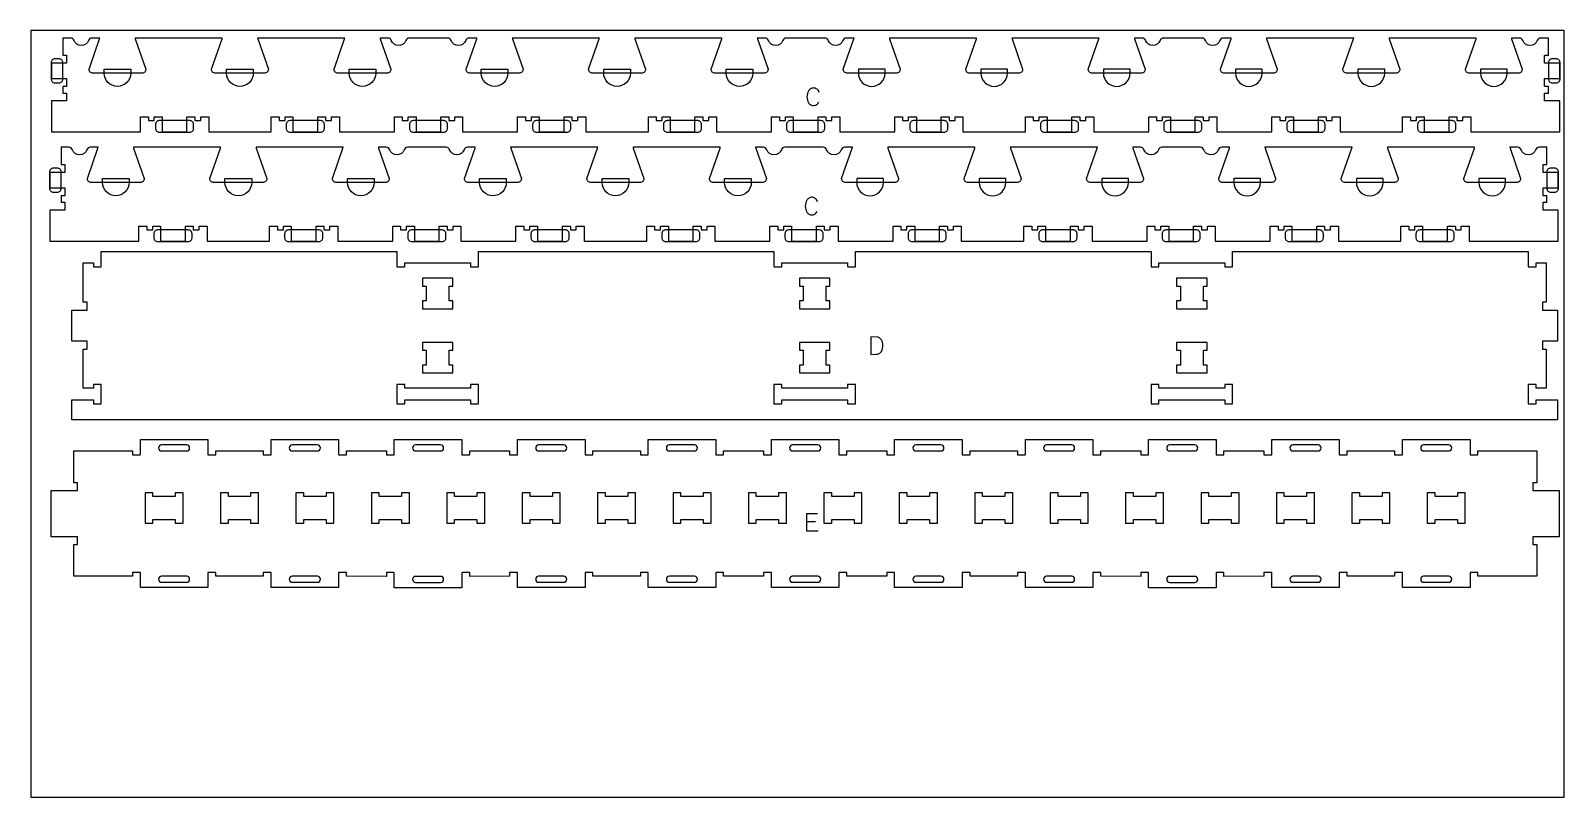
# Model space of a CAD drawing. Extents: x -1220 to 1220, y -1930 to 4067.
# Drawn here: x -1220 to 1220, y -1930 to -710 of the extents above; entities that cross this region are included whole.
import ezdxf

# ---------------------------------------------------------------- set-up
doc = ezdxf.new("R2010")
doc.units = 0
for name, color, linetype in [('0_SHEET_SPRUCEPLY_2440X122', 1, 'CONTINUOUS'), ('1_ANYTOOL_1MMDEEP_LABELS_S', 2, 'CONTINUOUS'), ('3_ANYTOOL_CUTTHROUGH_INSID', 4, 'CONTINUOUS'), ('4_ANYTOOL_CUTTHROUGH_OUTSI', 5, 'CONTINUOUS'), ('5_ANYTOOL_HALF_MILL_9MM_IN', 3, 'CONTINUOUS')]:
    doc.layers.add(name, color=color, linetype=linetype)

msp = doc.modelspace()

# ---------------------------------------------------------------- linework, layer by layer
at = {"layer": '0_SHEET_SPRUCEPLY_2440X122'}
msp.add_lwpolyline([(-1220, -710), (-1220, -1930), (1220, -1930), (1220, -710)], close=True, dxfattribs=at)
at = {"layer": '1_ANYTOOL_1MMDEEP_LABELS_S'}
msp.add_line((28.7, -1491.6), (15, -1491.6), dxfattribs=at)
for points in [[(34.6, -808.2, 0.131103), (31.1, -803.2), (29.9, -802.3), (28.5, -801.7), (27, -801.3), (25.4, -801.2), (24.2, -801.3), (23, -801.5), (21.9, -801.8), (20.9, -802.3), (19.9, -802.9), (19.1, -803.7), (18.3, -804.6), (17.6, -805.6), (16.5, -807.8), (15.7, -810.2), (15.2, -812.6), (15, -815.2), (15.2, -817.8), (15.7, -820.2), (16.5, -822.6), (17.7, -824.8), (18.4, -825.9), (19.2, -826.8), (20, -827.5), (21, -828.1), (22.1, -828.6), (23.2, -828.9), (24.4, -829.1), (25.7, -829.2), (27.1, -829.1), (28.4, -828.8), (29.6, -828.3), (30.6, -827.7), (31.6, -826.9), (32.5, -825.9), (34, -823.8)], [(32, -982.2, 0.131103), (28.5, -977.2), (27.2, -976.3), (25.9, -975.7), (24.4, -975.3), (22.8, -975.2), (21.5, -975.2), (20.4, -975.4), (19.3, -975.8), (18.3, -976.3), (17.3, -976.9), (16.5, -977.6), (15.7, -978.5), (15, -979.6), (13.8, -981.8), (13, -984.1), (12.5, -986.6), (12.4, -989.2), (12.5, -991.7), (13, -994.2), (13.9, -996.6), (15, -998.8), (15.7, -999.8), (16.5, -1000.7), (17.4, -1001.5), (18.4, -1002.1), (19.4, -1002.6), (20.6, -1002.9), (21.8, -1003.1), (23.1, -1003.2), (24.5, -1003.1), (25.8, -1002.8), (26.9, -1002.3), (28, -1001.6), (28.9, -1000.8), (29.8, -999.9), (31.3, -997.7)]]:
    msp.add_lwpolyline(points, format="xyb", dxfattribs=at)
msp.add_lwpolyline([(116.8, -1197.1), (116.8, -1225.1), (124.8, -1225), (126.2, -1224.9), (127.6, -1224.7), (128.9, -1224.3), (130, -1223.8), (131, -1223.1), (131.9, -1222.3), (132.7, -1221.4), (133.4, -1220.3), (134.5, -1218), (135.2, -1215.5), (135.7, -1213), (135.8, -1210.4), (135.7, -1208.2), (135.3, -1206.1), (134.5, -1204.1), (133.5, -1202.2), (132, -1200.2), (131.1, -1199.3), (130.2, -1198.7), (129.3, -1198.1), (128.3, -1197.7), (127.2, -1197.5)], close=True, dxfattribs=at)
msp.add_lwpolyline([(32.7, -1506.6), (15, -1506.6), (15, -1478.6), (31.7, -1478.6)], dxfattribs=at)
at = {"layer": '3_ANYTOOL_CUTTHROUGH_INSID'}
for points in [[(-548.3, -1140.1), (-554.3, -1140.1), (-554.3, -1116.6), (-548.3, -1116.6), (-548.3, -1104.1), (-596.8, -1104.1), (-596.8, -1116.6), (-590.8, -1116.6), (-590.8, -1140.1), (-596.8, -1140.1), (-596.8, -1152.6), (-548.3, -1152.6)], [(51.7, -1140.1), (45.7, -1140.1), (45.7, -1116.6), (51.7, -1116.6), (51.7, -1104.1), (3.2, -1104.1), (3.2, -1116.6), (9.2, -1116.6), (9.2, -1140.1), (3.2, -1140.1), (3.2, -1152.6), (51.7, -1152.6)], [(651.7, -1140.1), (645.7, -1140.1), (645.7, -1116.6), (651.7, -1116.6), (651.7, -1104.1), (603.2, -1104.1), (603.2, -1116.6), (609.2, -1116.6), (609.2, -1140.1), (603.2, -1140.1), (603.2, -1152.6), (651.7, -1152.6)], [(-548.3, -1242.1), (-554.3, -1242.1), (-554.3, -1218.6), (-548.3, -1218.6), (-548.3, -1206.1), (-596.8, -1206.1), (-596.8, -1218.6), (-590.8, -1218.6), (-590.8, -1242.1), (-596.8, -1242.1), (-596.8, -1254.6), (-548.3, -1254.6)], [(51.7, -1242.1), (45.7, -1242.1), (45.7, -1218.6), (51.7, -1218.6), (51.7, -1206.1), (3.2, -1206.1), (3.2, -1218.6), (9.2, -1218.6), (9.2, -1242.1), (3.2, -1242.1), (3.2, -1254.6), (51.7, -1254.6)], [(651.7, -1242.1), (645.7, -1242.1), (645.7, -1218.6), (651.7, -1218.6), (651.7, -1206.1), (603.2, -1206.1), (603.2, -1218.6), (609.2, -1218.6), (609.2, -1242.1), (603.2, -1242.1), (603.2, -1254.6), (651.7, -1254.6)], [(-637.4, -1303.6), (-624.9, -1303.6), (-624.9, -1297.6), (-520.2, -1297.6), (-520.2, -1303.6), (-507.7, -1303.6), (-507.7, -1273.1), (-520.2, -1273.1), (-520.2, -1279.1), (-624.9, -1279.1), (-624.9, -1273.1), (-637.4, -1273.1)], [(-37.4, -1303.6), (-24.9, -1303.6), (-24.9, -1297.6), (79.8, -1297.6), (79.8, -1303.6), (92.3, -1303.6), (92.3, -1273.1), (79.8, -1273.1), (79.8, -1279.1), (-24.9, -1279.1), (-24.9, -1273.1), (-37.4, -1273.1)], [(562.6, -1303.6), (575.1, -1303.6), (575.1, -1297.6), (679.8, -1297.6), (679.8, -1303.6), (692.3, -1303.6), (692.3, -1273.1), (679.8, -1273.1), (679.8, -1279.1), (575.1, -1279.1), (575.1, -1273.1), (562.6, -1273.1)], [(-1025.5, -1487.8), (-990, -1487.8), (-990, -1493.8), (-977.5, -1493.8), (-977.5, -1445.3), (-990, -1445.3), (-990, -1451.3), (-1025.5, -1451.3), (-1025.5, -1445.3), (-1038, -1445.3), (-1038, -1493.8), (-1025.5, -1493.8)], [(-905.5, -1487.8), (-870, -1487.8), (-870, -1493.8), (-857.5, -1493.8), (-857.5, -1445.3), (-870, -1445.3), (-870, -1451.3), (-905.5, -1451.3), (-905.5, -1445.3), (-918, -1445.3), (-918, -1493.8), (-905.5, -1493.8)], [(-785.5, -1487.8), (-750, -1487.8), (-750, -1493.8), (-737.5, -1493.8), (-737.5, -1445.3), (-750, -1445.3), (-750, -1451.3), (-785.5, -1451.3), (-785.5, -1445.3), (-798, -1445.3), (-798, -1493.8), (-785.5, -1493.8)], [(-665.5, -1487.8), (-630, -1487.8), (-630, -1493.8), (-617.5, -1493.8), (-617.5, -1445.3), (-630, -1445.3), (-630, -1451.3), (-665.5, -1451.3), (-665.5, -1445.3), (-678, -1445.3), (-678, -1493.8), (-665.5, -1493.8)], [(-545.5, -1487.8), (-510, -1487.8), (-510, -1493.8), (-497.5, -1493.8), (-497.5, -1445.3), (-510, -1445.3), (-510, -1451.3), (-545.5, -1451.3), (-545.5, -1445.3), (-558, -1445.3), (-558, -1493.8), (-545.5, -1493.8)], [(-425.5, -1487.8), (-390, -1487.8), (-390, -1493.8), (-377.5, -1493.8), (-377.5, -1445.3), (-390, -1445.3), (-390, -1451.3), (-425.5, -1451.3), (-425.5, -1445.3), (-438, -1445.3), (-438, -1493.8), (-425.5, -1493.8)], [(-305.5, -1487.8), (-270, -1487.8), (-270, -1493.8), (-257.5, -1493.8), (-257.5, -1445.3), (-270, -1445.3), (-270, -1451.3), (-305.5, -1451.3), (-305.5, -1445.3), (-318, -1445.3), (-318, -1493.8), (-305.5, -1493.8)], [(-185.5, -1487.8), (-150, -1487.8), (-150, -1493.8), (-137.5, -1493.8), (-137.5, -1445.3), (-150, -1445.3), (-150, -1451.3), (-185.5, -1451.3), (-185.5, -1445.3), (-198, -1445.3), (-198, -1493.8), (-185.5, -1493.8)], [(-65.5, -1487.8), (-30, -1487.8), (-30, -1493.8), (-17.5, -1493.8), (-17.5, -1445.3), (-30, -1445.3), (-30, -1451.3), (-65.5, -1451.3), (-65.5, -1445.3), (-78, -1445.3), (-78, -1493.8), (-65.5, -1493.8)], [(54.5, -1493.8), (54.5, -1487.8), (90, -1487.8), (90, -1493.8), (102.5, -1493.8), (102.5, -1445.3), (90, -1445.3), (90, -1451.3), (54.5, -1451.3), (54.5, -1445.3), (42, -1445.3), (42, -1493.8)], [(174.5, -1493.8), (174.5, -1487.8), (210, -1487.8), (210, -1493.8), (222.5, -1493.8), (222.5, -1445.3), (210, -1445.3), (210, -1451.3), (174.5, -1451.3), (174.5, -1445.3), (162, -1445.3), (162, -1493.8)], [(294.5, -1493.8), (294.5, -1487.8), (330, -1487.8), (330, -1493.8), (342.5, -1493.8), (342.5, -1445.3), (330, -1445.3), (330, -1451.3), (294.5, -1451.3), (294.5, -1445.3), (282, -1445.3), (282, -1493.8)], [(414.5, -1493.8), (414.5, -1487.8), (450, -1487.8), (450, -1493.8), (462.5, -1493.8), (462.5, -1445.3), (450, -1445.3), (450, -1451.3), (414.5, -1451.3), (414.5, -1445.3), (402, -1445.3), (402, -1493.8)], [(534.5, -1493.8), (534.5, -1487.8), (570, -1487.8), (570, -1493.8), (582.5, -1493.8), (582.5, -1445.3), (570, -1445.3), (570, -1451.3), (534.5, -1451.3), (534.5, -1445.3), (522, -1445.3), (522, -1493.8)], [(654.5, -1493.8), (654.5, -1487.8), (690, -1487.8), (690, -1493.8), (702.5, -1493.8), (702.5, -1445.3), (690, -1445.3), (690, -1451.3), (654.5, -1451.3), (654.5, -1445.3), (642, -1445.3), (642, -1493.8)], [(774.5, -1493.8), (774.5, -1487.8), (810, -1487.8), (810, -1493.8), (822.5, -1493.8), (822.5, -1445.3), (810, -1445.3), (810, -1451.3), (774.5, -1451.3), (774.5, -1445.3), (762, -1445.3), (762, -1493.8)], [(894.5, -1493.8), (894.5, -1487.8), (930, -1487.8), (930, -1493.8), (942.5, -1493.8), (942.5, -1445.3), (930, -1445.3), (930, -1451.3), (894.5, -1451.3), (894.5, -1445.3), (882, -1445.3), (882, -1493.8)], [(1014.5, -1493.8), (1014.5, -1487.8), (1050, -1487.8), (1050, -1493.8), (1062.5, -1493.8), (1062.5, -1445.3), (1050, -1445.3), (1050, -1451.3), (1014.5, -1451.3), (1014.5, -1445.3), (1002, -1445.3), (1002, -1493.8)]]:
    msp.add_lwpolyline(points, close=True, dxfattribs=at)
for points in [[(-971.8, -1378.8, 1), (-971.8, -1369.3), (-1011.8, -1369.3, 1), (-1011.8, -1378.8)], [(-763.8, -1378.8, 1), (-763.8, -1369.3), (-803.8, -1369.3, 1), (-803.8, -1378.8)], [(-567.8, -1378.8, 1), (-567.8, -1369.3), (-607.8, -1369.3, 1), (-607.8, -1378.8)], [(-371.8, -1378.8, 1), (-371.8, -1369.3), (-411.8, -1369.3, 1), (-411.8, -1378.8)], [(-163.8, -1378.8, 1), (-163.8, -1369.3), (-203.8, -1369.3, 1), (-203.8, -1378.8)], [(-7.8, -1378.8), (32.2, -1378.8, 1), (32.2, -1369.3), (-7.8, -1369.3, 1)], [(188.2, -1378.8), (228.2, -1378.8, 1), (228.2, -1369.3), (188.2, -1369.3, 1)], [(396.2, -1378.8), (436.2, -1378.8, 1), (436.2, -1369.3), (396.2, -1369.3, 1)], [(592.2, -1378.8), (632.2, -1378.8, 1), (632.2, -1369.3), (592.2, -1369.3, 1)], [(788.2, -1378.8), (828.2, -1378.8, 1), (828.2, -1369.3), (788.2, -1369.3, 1)], [(996.2, -1378.8), (1036.2, -1378.8, 1), (1036.2, -1369.3), (996.2, -1369.3, 1)], [(-971.8, -1578.3), (-1011.8, -1578.3, 1), (-1011.8, -1587.8), (-971.8, -1587.8, 1)], [(-763.8, -1578.3), (-803.8, -1578.3, 1), (-803.8, -1587.8), (-763.8, -1587.8, 1)], [(-567.8, -1578.4), (-607.8, -1578.4, 1), (-607.8, -1587.9), (-567.8, -1587.9, 1)], [(-371.8, -1578.3), (-411.8, -1578.3, 1), (-411.8, -1587.8), (-371.8, -1587.8, 1)], [(-163.8, -1578.3), (-203.8, -1578.3, 1), (-203.8, -1587.8), (-163.8, -1587.8, 1)], [(-7.8, -1578.3, 1), (-7.8, -1587.8), (32.2, -1587.8, 1), (32.2, -1578.3)], [(188.2, -1578.3, 1), (188.2, -1587.8), (228.2, -1587.8, 1), (228.2, -1578.3)], [(396.2, -1578.3, 1), (396.2, -1587.8), (436.2, -1587.8, 1), (436.2, -1578.3)], [(592.2, -1578.4, 1), (592.2, -1587.9), (632.2, -1587.9, 1), (632.2, -1578.4)], [(788.2, -1578.3, 1), (788.2, -1587.8), (828.2, -1587.8, 1), (828.2, -1578.3)], [(996.2, -1578.3, 1), (996.2, -1587.8), (1036.2, -1587.8, 1), (1036.2, -1578.3)]]:
    msp.add_lwpolyline(points, format="xyb", close=True, dxfattribs=at)
at = {"layer": '4_ANYTOOL_CUTTHROUGH_OUTSI'}
for points in [[(43.6, -721.7), (-17.7, -721.7, 0.317837), (-23.1, -725.5, -0.707107), (-46.2, -725.5, 0.317837), (-51.6, -721.7), (-64, -721.7), (-63.8, -723.1), (-46.9, -771.4), (-46.9, -771.4, -0.414214), (-53.1, -777.7), (-131.1, -777.7, -0.414214), (-137.4, -771.4), (-137.4, -771.4), (-120.5, -723.1), (-120.2, -721.7), (-258.9, -721.7), (-258.7, -723.1), (-241.8, -771.4), (-241.8, -771.4, -0.414214), (-248, -777.7), (-326, -777.7, -0.414214), (-332.3, -771.4), (-332.3, -771.4), (-315.4, -723.1), (-315.1, -721.7), (-453.8, -721.7), (-453.6, -723.1), (-436.7, -771.4), (-436.7, -771.4, -0.414214), (-442.9, -777.7), (-520.9, -777.7, -0.414214), (-527.2, -771.4), (-527.2, -771.4), (-510.3, -723.1), (-510, -721.7), (-522.4, -721.7, 0.317837), (-527.9, -725.5, -0.707107), (-551, -725.5, 0.317837), (-556.4, -721.7), (-617.7, -721.7, 0.317837), (-623.1, -725.5, -0.707107), (-646.2, -725.5, 0.317837), (-651.6, -721.7), (-664, -721.7), (-663.8, -723.1), (-646.9, -771.4), (-646.9, -771.4, -0.414214), (-653.1, -777.7), (-731.1, -777.7, -0.414214), (-737.4, -771.4), (-737.4, -771.4), (-720.5, -723.1), (-720.2, -721.7), (-858.9, -721.7), (-858.7, -723.1), (-841.8, -771.4), (-841.8, -771.4, -0.414214), (-848, -777.7), (-926, -777.7, -0.414214), (-932.3, -771.4), (-932.3, -771.4), (-915.4, -723.1), (-915.1, -721.7), (-1053.8, -721.7), (-1053.6, -723.1), (-1036.7, -771.4), (-1036.7, -771.4, -0.414214), (-1042.9, -777.7), (-1120.9, -777.7, -0.414214), (-1127.2, -771.4), (-1127.2, -771.4), (-1110.3, -723.1), (-1110, -721.7), (-1122.4, -721.7, 0.317837), (-1127.9, -725.5, -0.707107), (-1151, -725.5, 0.317837), (-1156.4, -721.7), (-1168.8, -721.7), (-1168.8, -749.2), (-1163, -749.2, -0.414214), (-1162.8, -749.4), (-1162.8, -761.4, -0.414214), (-1163, -761.7), (-1186.8, -761.7), (-1186.8, -786.2), (-1163, -786.2, -0.414214), (-1162.8, -786.4), (-1162.8, -798.4, -0.414214), (-1163, -798.7), (-1168.8, -798.7), (-1168.8, -809.2), (-1163, -809.2, -0.414214), (-1162.8, -809.4), (-1162.8, -821.4, -0.414214), (-1163, -821.7), (-1186.8, -821.7), (-1186.8, -871.2), (-1045.3, -871.2), (-1045.3, -847.4, -0.414214), (-1045, -847.2), (-1033, -847.2, -0.414214), (-1032.8, -847.4), (-1032.8, -853.2), (-1023.3, -853.2), (-1023.3, -847.4, -0.414214), (-1023, -847.2), (-1011, -847.2, -0.414214), (-1010.8, -847.4), (-1010.8, -871.2), (-971.3, -871.2), (-971.3, -847.4, -0.414214), (-971, -847.2), (-959, -847.2, -0.414214), (-958.8, -847.4), (-958.8, -853.2), (-949.3, -853.2), (-949.3, -847.4, -0.414214), (-949, -847.2), (-937, -847.2, -0.414214), (-936.8, -847.4), (-936.8, -871.2), (-837.3, -871.2), (-837.3, -847.4, -0.414214), (-837, -847.2), (-825, -847.2, -0.414214), (-824.8, -847.4), (-824.8, -853.2), (-815.3, -853.2), (-815.3, -847.4, -0.414214), (-815, -847.2), (-803, -847.2, -0.414214), (-802.8, -847.4), (-802.8, -871.2), (-763.3, -871.2), (-763.3, -847.4, -0.414214), (-763, -847.2), (-751, -847.2, -0.414214), (-750.8, -847.4), (-750.8, -853.2), (-741.3, -853.2), (-741.3, -847.4, -0.414214), (-741, -847.2), (-729, -847.2, -0.414214), (-728.8, -847.4), (-728.8, -871.2), (-641.3, -871.2), (-641.3, -847.4, -0.414214), (-641, -847.2), (-629, -847.2, -0.414214), (-628.8, -847.4), (-628.8, -853.2), (-619.3, -853.2), (-619.3, -847.4, -0.414214), (-619, -847.2), (-607, -847.2, -0.414214), (-606.8, -847.4), (-606.8, -871.2), (-567.3, -871.2), (-567.3, -847.4, -0.414214), (-567, -847.2), (-555, -847.2, -0.414214), (-554.8, -847.4), (-554.8, -853.2), (-545.3, -853.2), (-545.3, -847.4, -0.414214), (-545, -847.2), (-533, -847.2, -0.414214), (-532.8, -847.4), (-532.8, -871.2), (-445.3, -871.2), (-445.3, -847.4, -0.414214), (-445, -847.2), (-433, -847.2, -0.414214), (-432.8, -847.4), (-432.8, -853.2), (-423.3, -853.2), (-423.3, -847.4, -0.414214), (-423, -847.2), (-411, -847.2, -0.414214), (-410.8, -847.4), (-410.8, -871.2), (-371.3, -871.2), (-371.3, -847.4, -0.414214), (-371, -847.2), (-359, -847.2, -0.414214), (-358.8, -847.4), (-358.8, -853.2), (-349.3, -853.2), (-349.3, -847.4, -0.414214), (-349, -847.2), (-337, -847.2, -0.414214), (-336.8, -847.4), (-336.8, -871.2), (-237.3, -871.2), (-237.3, -847.4, -0.414214), (-237, -847.2), (-225, -847.2, -0.414214), (-224.8, -847.4), (-224.8, -853.2), (-215.3, -853.2), (-215.3, -847.4, -0.414214), (-215, -847.2), (-203, -847.2, -0.414214), (-202.8, -847.4), (-202.8, -871.2), (-163.3, -871.2), (-163.3, -847.4, -0.414214), (-163, -847.2), (-151, -847.2, -0.414214), (-150.8, -847.4), (-150.8, -853.2), (-141.3, -853.2), (-141.3, -847.4, -0.414214), (-141, -847.2), (-129, -847.2, -0.414214), (-128.8, -847.4), (-128.8, -871.2), (-41.3, -871.2), (-41.3, -847.4, -0.414214), (-41, -847.2), (-29, -847.2, -0.414214), (-28.8, -847.4), (-28.8, -853.2), (-19.3, -853.2), (-19.3, -847.4, -0.414214), (-19, -847.2), (-7, -847.2, -0.414214), (-6.8, -847.4), (-6.8, -871.2), (32.7, -871.2), (32.7, -847.4, -0.414214), (33, -847.2), (45, -847.2, -0.414214), (45.2, -847.4), (45.2, -853.2), (54.7, -853.2), (54.7, -847.4, -0.414214), (55, -847.2), (67, -847.2, -0.414214), (67.2, -847.4), (67.2, -871.2), (154.7, -871.2), (154.7, -847.4, -0.414214), (155, -847.2), (167, -847.2, -0.414214), (167.2, -847.4), (167.2, -853.2), (176.7, -853.2), (176.7, -847.4, -0.414214), (177, -847.2), (189, -847.2, -0.414214), (189.2, -847.4), (189.2, -871.2), (228.7, -871.2), (228.7, -847.4, -0.414214), (229, -847.2), (241, -847.2, -0.414214), (241.2, -847.4), (241.2, -853.2), (250.7, -853.2), (250.7, -847.4, -0.414214), (251, -847.2), (263, -847.2, -0.414214), (263.2, -847.4), (263.2, -871.2), (362.7, -871.2), (362.7, -847.4, -0.414214), (363, -847.2), (375, -847.2, -0.414214), (375.2, -847.4), (375.2, -853.2), (384.7, -853.2), (384.7, -847.4, -0.414214), (385, -847.2), (397, -847.2, -0.414214), (397.2, -847.4), (397.2, -871.2), (436.7, -871.2), (436.7, -847.4, -0.414214), (437, -847.2), (449, -847.2, -0.414214), (449.2, -847.4), (449.2, -853.2), (458.7, -853.2), (458.7, -847.4, -0.414214), (459, -847.2), (471, -847.2, -0.414214), (471.2, -847.4), (471.2, -871.2), (558.7, -871.2), (558.7, -847.4, -0.414214), (559, -847.2), (571, -847.2, -0.414214), (571.2, -847.4), (571.2, -853.2), (580.7, -853.2), (580.7, -847.4, -0.414214), (581, -847.2), (593, -847.2, -0.414214), (593.2, -847.4), (593.2, -871.2), (632.7, -871.2), (632.7, -847.4, -0.414214), (633, -847.2), (645, -847.2, -0.414214), (645.2, -847.4), (645.2, -853.2), (654.7, -853.2), (654.7, -847.4, -0.414214), (655, -847.2), (667, -847.2, -0.414214), (667.2, -847.4), (667.2, -871.2), (754.7, -871.2), (754.7, -847.4, -0.414214), (755, -847.2), (767, -847.2, -0.414214), (767.2, -847.4), (767.2, -853.2), (776.7, -853.2), (776.7, -847.4, -0.414214), (777, -847.2), (789, -847.2, -0.414214), (789.2, -847.4), (789.2, -871.2), (828.7, -871.2), (828.7, -847.4, -0.414214), (829, -847.2), (841, -847.2, -0.414214), (841.2, -847.4), (841.2, -853.2), (850.7, -853.2), (850.7, -847.4, -0.414214), (851, -847.2), (863, -847.2, -0.414214), (863.2, -847.4), (863.2, -871.2), (962.7, -871.2), (962.7, -847.4, -0.414214), (963, -847.2), (975, -847.2, -0.414214), (975.2, -847.4), (975.2, -853.2), (984.7, -853.2), (984.7, -847.4, -0.414214), (985, -847.2), (997, -847.2, -0.414214), (997.2, -847.4), (997.2, -871.2), (1036.7, -871.2), (1036.7, -847.4, -0.414214), (1037, -847.2), (1049, -847.2, -0.414214), (1049.2, -847.4), (1049.2, -853.2), (1058.7, -853.2), (1058.7, -847.4, -0.414214), (1059, -847.2), (1071, -847.2, -0.414214), (1071.2, -847.4), (1071.2, -871.2), (1212.7, -871.2), (1212.7, -821.7), (1189, -821.7, -0.414214), (1188.7, -821.4), (1188.7, -809.4, -0.414214), (1189, -809.2), (1194.7, -809.2), (1194.7, -798.7), (1189, -798.7, -0.414214), (1188.7, -798.4), (1188.7, -786.4, -0.414214), (1189, -786.2), (1212.7, -786.2), (1212.7, -761.7), (1189, -761.7, -0.414214), (1188.7, -761.4), (1188.7, -749.4, -0.414214), (1189, -749.2), (1194.7, -749.2), (1194.7, -721.7), (1182.3, -721.7, 0.317837), (1176.9, -725.5, -0.707107), (1153.8, -725.5, 0.317837), (1148.4, -721.7), (1136, -721.7), (1136.2, -723.1), (1153.1, -771.4), (1153.1, -771.4, -0.414214), (1146.9, -777.7), (1068.9, -777.7, -0.414214), (1062.6, -771.4), (1062.6, -771.4), (1079.5, -723.1), (1079.8, -721.7), (941.1, -721.7), (941.3, -723.1), (958.2, -771.4), (958.2, -771.4, -0.414214), (952, -777.7), (874, -777.7, -0.414214), (867.7, -771.4), (867.7, -771.4), (884.6, -723.1), (884.9, -721.7), (746.2, -721.7), (746.4, -723.1), (763.3, -771.4), (763.3, -771.4, -0.414214), (757.1, -777.7), (679.1, -777.7, -0.414214), (672.8, -771.4), (672.8, -771.4), (689.7, -723.1), (690, -721.7), (677.6, -721.7, 0.317837), (672.1, -725.5, -0.707107), (649, -725.5, 0.317837), (643.6, -721.7), (582.3, -721.7, 0.317837), (576.9, -725.5, -0.707107), (553.8, -725.5, 0.317837), (548.4, -721.7), (536, -721.7), (536.2, -723.1), (553.1, -771.4), (553.1, -771.4, -0.414214), (546.9, -777.7), (468.9, -777.7, -0.414214), (462.6, -771.4), (462.6, -771.4), (479.5, -723.1), (479.8, -721.7), (341.1, -721.7), (341.3, -723.1), (358.2, -771.4), (358.2, -771.4, -0.414214), (352, -777.7), (274, -777.7, -0.414214), (267.7, -771.4), (267.7, -771.4), (284.6, -723.1), (284.9, -721.7), (146.2, -721.7), (146.4, -723.1), (163.3, -771.4), (163.3, -771.4, -0.414214), (157.1, -777.7), (79.1, -777.7, -0.414214), (72.8, -771.4), (72.8, -771.4), (89.7, -723.1), (90, -721.7), (77.6, -721.7, 0.317837), (72.1, -725.5, -0.707107), (49, -725.5, 0.317837)], [(41, -895.6), (-20.3, -895.6, 0.317837), (-25.7, -899.5, -0.707107), (-48.8, -899.5, 0.317837), (-54.3, -895.6), (-66.6, -895.6), (-66.4, -897), (-49.5, -945.3), (-49.5, -945.4, -0.414214), (-55.8, -951.6), (-133.8, -951.6, -0.414214), (-140, -945.4), (-140, -945.3), (-123.1, -897), (-122.9, -895.6), (-261.5, -895.6), (-261.3, -897), (-244.4, -945.3), (-244.4, -945.4, -0.414214), (-250.7, -951.6), (-328.7, -951.6, -0.414214), (-334.9, -945.4), (-334.9, -945.3), (-318, -897), (-317.8, -895.6), (-456.4, -895.6), (-456.2, -897), (-439.3, -945.3), (-439.3, -945.4, -0.414214), (-445.6, -951.6), (-523.6, -951.6, -0.414214), (-529.8, -945.4), (-529.8, -945.3), (-512.9, -897), (-512.7, -895.6), (-525.1, -895.6, 0.317837), (-530.5, -899.5, -0.707107), (-553.6, -899.5, 0.317837), (-559, -895.6), (-620.3, -895.6, 0.317837), (-625.7, -899.5, -0.707107), (-648.8, -899.5, 0.317837), (-654.3, -895.6), (-666.6, -895.6), (-666.4, -897), (-649.5, -945.3), (-649.5, -945.4, -0.414214), (-655.8, -951.6), (-733.8, -951.6, -0.414214), (-740, -945.4), (-740, -945.3), (-723.1, -897), (-722.9, -895.6), (-861.5, -895.6), (-861.3, -897), (-844.4, -945.3), (-844.4, -945.4, -0.414214), (-850.7, -951.6), (-928.7, -951.6, -0.414214), (-934.9, -945.4), (-934.9, -945.3), (-918, -897), (-917.8, -895.6), (-1056.4, -895.6), (-1056.2, -897), (-1039.3, -945.3), (-1039.3, -945.4, -0.414214), (-1045.6, -951.6), (-1123.6, -951.6, -0.414214), (-1129.8, -945.4), (-1129.8, -945.3), (-1112.9, -897), (-1112.7, -895.6), (-1125.1, -895.6, 0.317837), (-1130.5, -899.5, -0.707107), (-1153.6, -899.5, 0.317837), (-1159, -895.6), (-1171.4, -895.6), (-1171.4, -923.1), (-1165.7, -923.1, -0.414214), (-1165.4, -923.4), (-1165.4, -935.4, -0.414214), (-1165.7, -935.6), (-1189.4, -935.6), (-1189.4, -960.1), (-1165.7, -960.1, -0.414214), (-1165.4, -960.4), (-1165.4, -972.4, -0.414214), (-1165.7, -972.6), (-1171.4, -972.6), (-1171.4, -983.1), (-1165.7, -983.1, -0.414214), (-1165.4, -983.4), (-1165.4, -995.4, -0.414214), (-1165.7, -995.6), (-1189.4, -995.6), (-1189.4, -1045.1), (-1047.9, -1045.1), (-1047.9, -1021.4, -0.414214), (-1047.7, -1021.1), (-1035.7, -1021.1, -0.414214), (-1035.4, -1021.4), (-1035.4, -1027.1), (-1025.9, -1027.1), (-1025.9, -1021.4, -0.414214), (-1025.7, -1021.1), (-1013.7, -1021.1, -0.414214), (-1013.4, -1021.4), (-1013.4, -1045.1), (-973.9, -1045.1), (-973.9, -1021.4, -0.414214), (-973.7, -1021.1), (-961.7, -1021.1, -0.414214), (-961.4, -1021.4), (-961.4, -1027.1), (-951.9, -1027.1), (-951.9, -1021.4, -0.414214), (-951.7, -1021.1), (-939.7, -1021.1, -0.414214), (-939.4, -1021.4), (-939.4, -1045.1), (-839.9, -1045.1), (-839.9, -1021.4, -0.414214), (-839.7, -1021.1), (-827.7, -1021.1, -0.414214), (-827.4, -1021.4), (-827.4, -1027.1), (-817.9, -1027.1), (-817.9, -1021.4, -0.414214), (-817.7, -1021.1), (-805.7, -1021.1, -0.414214), (-805.4, -1021.4), (-805.4, -1045.1), (-765.9, -1045.1), (-765.9, -1021.4, -0.414214), (-765.7, -1021.1), (-753.7, -1021.1, -0.414214), (-753.4, -1021.4), (-753.4, -1027.1), (-743.9, -1027.1), (-743.9, -1021.4, -0.414214), (-743.7, -1021.1), (-731.7, -1021.1, -0.414214), (-731.4, -1021.4), (-731.4, -1045.1), (-643.9, -1045.1), (-643.9, -1021.4, -0.414214), (-643.7, -1021.1), (-631.7, -1021.1, -0.414214), (-631.4, -1021.4), (-631.4, -1027.1), (-621.9, -1027.1), (-621.9, -1021.4, -0.414214), (-621.7, -1021.1), (-609.7, -1021.1, -0.414214), (-609.4, -1021.4), (-609.4, -1045.1), (-569.9, -1045.1), (-569.9, -1021.4, -0.414214), (-569.7, -1021.1), (-557.7, -1021.1, -0.414214), (-557.4, -1021.4), (-557.4, -1027.1), (-547.9, -1027.1), (-547.9, -1021.4, -0.414214), (-547.7, -1021.1), (-535.7, -1021.1, -0.414214), (-535.4, -1021.4), (-535.4, -1045.1), (-447.9, -1045.1), (-447.9, -1021.4, -0.414214), (-447.7, -1021.1), (-435.7, -1021.1, -0.414214), (-435.4, -1021.4), (-435.4, -1027.1), (-425.9, -1027.1), (-425.9, -1021.4, -0.414214), (-425.7, -1021.1), (-413.7, -1021.1, -0.414214), (-413.4, -1021.4), (-413.4, -1045.1), (-373.9, -1045.1), (-373.9, -1021.4, -0.414214), (-373.7, -1021.1), (-361.7, -1021.1, -0.414214), (-361.4, -1021.4), (-361.4, -1027.1), (-351.9, -1027.1), (-351.9, -1021.4, -0.414214), (-351.7, -1021.1), (-339.7, -1021.1, -0.414214), (-339.4, -1021.4), (-339.4, -1045.1), (-239.9, -1045.1), (-239.9, -1021.4, -0.414214), (-239.7, -1021.1), (-227.7, -1021.1, -0.414214), (-227.4, -1021.4), (-227.4, -1027.1), (-217.9, -1027.1), (-217.9, -1021.4, -0.414214), (-217.7, -1021.1), (-205.7, -1021.1, -0.414214), (-205.4, -1021.4), (-205.4, -1045.1), (-165.9, -1045.1), (-165.9, -1021.4, -0.414214), (-165.7, -1021.1), (-153.7, -1021.1, -0.414214), (-153.4, -1021.4), (-153.4, -1027.1), (-143.9, -1027.1), (-143.9, -1021.4, -0.414214), (-143.7, -1021.1), (-131.7, -1021.1, -0.414214), (-131.4, -1021.4), (-131.4, -1045.1), (-43.9, -1045.1), (-43.9, -1021.4, -0.414214), (-43.7, -1021.1), (-31.7, -1021.1, -0.414214), (-31.4, -1021.4), (-31.4, -1027.1), (-21.9, -1027.1), (-21.9, -1021.4, -0.414214), (-21.7, -1021.1), (-9.7, -1021.1, -0.414214), (-9.4, -1021.4), (-9.4, -1045.1), (30.1, -1045.1), (30.1, -1021.4, -0.414214), (30.3, -1021.1), (42.3, -1021.1, -0.414214), (42.6, -1021.4), (42.6, -1027.1), (52.1, -1027.1), (52.1, -1021.4, -0.414214), (52.3, -1021.1), (64.3, -1021.1, -0.414214), (64.6, -1021.4), (64.6, -1045.1), (152.1, -1045.1), (152.1, -1021.4, -0.414214), (152.3, -1021.1), (164.3, -1021.1, -0.414214), (164.6, -1021.4), (164.6, -1027.1), (174.1, -1027.1), (174.1, -1021.4, -0.414214), (174.3, -1021.1), (186.3, -1021.1, -0.414214), (186.6, -1021.4), (186.6, -1045.1), (226.1, -1045.1), (226.1, -1021.4, -0.414214), (226.3, -1021.1), (238.3, -1021.1, -0.414214), (238.6, -1021.4), (238.6, -1027.1), (248.1, -1027.1), (248.1, -1021.4, -0.414214), (248.3, -1021.1), (260.3, -1021.1, -0.414214), (260.6, -1021.4), (260.6, -1045.1), (360.1, -1045.1), (360.1, -1021.4, -0.414214), (360.3, -1021.1), (372.3, -1021.1, -0.414214), (372.6, -1021.4), (372.6, -1027.1), (382.1, -1027.1), (382.1, -1021.4, -0.414214), (382.3, -1021.1), (394.3, -1021.1, -0.414214), (394.6, -1021.4), (394.6, -1045.1), (434.1, -1045.1), (434.1, -1021.4, -0.414214), (434.3, -1021.1), (446.3, -1021.1, -0.414214), (446.6, -1021.4), (446.6, -1027.1), (456.1, -1027.1), (456.1, -1021.4, -0.414214), (456.3, -1021.1), (468.3, -1021.1, -0.414214), (468.6, -1021.4), (468.6, -1045.1), (556.1, -1045.1), (556.1, -1021.4, -0.414214), (556.3, -1021.1), (568.3, -1021.1, -0.414214), (568.6, -1021.4), (568.6, -1027.1), (578.1, -1027.1), (578.1, -1021.4, -0.414214), (578.3, -1021.1), (590.3, -1021.1, -0.414214), (590.6, -1021.4), (590.6, -1045.1), (630.1, -1045.1), (630.1, -1021.4, -0.414214), (630.3, -1021.1), (642.3, -1021.1, -0.414214), (642.6, -1021.4), (642.6, -1027.1), (652.1, -1027.1), (652.1, -1021.4, -0.414214), (652.3, -1021.1), (664.3, -1021.1, -0.414214), (664.6, -1021.4), (664.6, -1045.1), (752.1, -1045.1), (752.1, -1021.4, -0.414214), (752.3, -1021.1), (764.3, -1021.1, -0.414214), (764.6, -1021.4), (764.6, -1027.1), (774.1, -1027.1), (774.1, -1021.4, -0.414214), (774.3, -1021.1), (786.3, -1021.1, -0.414214), (786.6, -1021.4), (786.6, -1045.1), (826.1, -1045.1), (826.1, -1021.4, -0.414214), (826.3, -1021.1), (838.3, -1021.1, -0.414214), (838.6, -1021.4), (838.6, -1027.1), (848.1, -1027.1), (848.1, -1021.4, -0.414214), (848.3, -1021.1), (860.3, -1021.1, -0.414214), (860.6, -1021.4), (860.6, -1045.1), (960.1, -1045.1), (960.1, -1021.4, -0.414214), (960.3, -1021.1), (972.3, -1021.1, -0.414214), (972.6, -1021.4), (972.6, -1027.1), (982.1, -1027.1), (982.1, -1021.4, -0.414214), (982.3, -1021.1), (994.3, -1021.1, -0.414214), (994.6, -1021.4), (994.6, -1045.1), (1034.1, -1045.1), (1034.1, -1021.4, -0.414214), (1034.3, -1021.1), (1046.3, -1021.1, -0.414214), (1046.6, -1021.4), (1046.6, -1027.1), (1056.1, -1027.1), (1056.1, -1021.4, -0.414214), (1056.3, -1021.1), (1068.3, -1021.1, -0.414214), (1068.6, -1021.4), (1068.6, -1045.1), (1210.1, -1045.1), (1210.1, -995.6), (1186.3, -995.6, -0.414214), (1186.1, -995.4), (1186.1, -983.4, -0.414214), (1186.3, -983.1), (1192.1, -983.1), (1192.1, -972.6), (1186.3, -972.6, -0.414214), (1186.1, -972.4), (1186.1, -960.4, -0.414214), (1186.3, -960.1), (1210.1, -960.1), (1210.1, -935.6), (1186.3, -935.6, -0.414214), (1186.1, -935.4), (1186.1, -923.4, -0.414214), (1186.3, -923.1), (1192.1, -923.1), (1192.1, -895.6), (1179.7, -895.6, 0.317837), (1174.3, -899.5, -0.707107), (1151.2, -899.5, 0.317837), (1145.7, -895.6), (1133.4, -895.6), (1133.6, -897), (1150.5, -945.3), (1150.5, -945.4, -0.414214), (1144.2, -951.6), (1066.2, -951.6, -0.414214), (1060, -945.4), (1060, -945.3), (1076.9, -897), (1077.1, -895.6), (938.5, -895.6), (938.7, -897), (955.6, -945.3), (955.6, -945.4, -0.414214), (949.3, -951.6), (871.3, -951.6, -0.414214), (865.1, -945.4), (865.1, -945.3), (882, -897), (882.2, -895.6), (743.6, -895.6), (743.8, -897), (760.7, -945.3), (760.7, -945.4, -0.414214), (754.4, -951.6), (676.4, -951.6, -0.414214), (670.2, -945.4), (670.2, -945.3), (687.1, -897), (687.3, -895.6), (674.9, -895.6, 0.317837), (669.5, -899.5, -0.707107), (646.4, -899.5, 0.317837), (641, -895.6), (579.7, -895.6, 0.317837), (574.3, -899.5, -0.707107), (551.2, -899.5, 0.317837), (545.7, -895.6), (533.4, -895.6), (533.6, -897), (550.5, -945.3), (550.5, -945.4, -0.414214), (544.2, -951.6), (466.2, -951.6, -0.414214), (460, -945.4), (460, -945.3), (476.9, -897), (477.1, -895.6), (338.5, -895.6), (338.7, -897), (355.6, -945.3), (355.6, -945.4, -0.414214), (349.3, -951.6), (271.3, -951.6, -0.414214), (265.1, -945.4), (265.1, -945.3), (282, -897), (282.2, -895.6), (143.6, -895.6), (143.8, -897), (160.7, -945.3), (160.7, -945.4, -0.414214), (154.4, -951.6), (76.4, -951.6, -0.414214), (70.2, -945.4), (70.2, -945.3), (87.1, -897), (87.3, -895.6), (74.9, -895.6, 0.317837), (69.5, -899.5, -0.707107), (46.4, -899.5, 0.317837)], [(-507.7, -1085.4), (-507.7, -1061.6), (-37.4, -1061.6), (-37.4, -1085.4, 0.414214), (-37.1, -1085.6), (-25.1, -1085.6, 0.414214), (-24.9, -1085.4), (-24.9, -1079.6), (79.8, -1079.6), (79.8, -1085.4, 0.414214), (80.1, -1085.6), (92.1, -1085.6, 0.414214), (92.3, -1085.4), (92.3, -1061.6), (562.6, -1061.6), (562.6, -1085.4, 0.414214), (562.9, -1085.6), (574.9, -1085.6, 0.414214), (575.1, -1085.4), (575.1, -1079.6), (679.8, -1079.6), (679.8, -1085.4, 0.414214), (680.1, -1085.6), (692.1, -1085.6, 0.414214), (692.3, -1085.4), (692.3, -1061.6), (1162.6, -1061.6), (1162.6, -1085.4, 0.414214), (1162.9, -1085.6), (1174.9, -1085.6, 0.414214), (1175.1, -1085.4), (1175.1, -1079.6), (1191.2, -1079.6), (1191.2, -1142.1), (1185.5, -1142.1, 0.414214), (1185.2, -1142.4), (1185.2, -1154.4, 0.414214), (1185.5, -1154.6), (1209.2, -1154.6), (1209.2, -1204.1), (1185.5, -1204.1, 0.414214), (1185.2, -1204.4), (1185.2, -1216.4, 0.414214), (1185.5, -1216.6), (1191.2, -1216.6), (1191.2, -1279.1), (1175.1, -1279.1), (1175.1, -1273.4, 0.414214), (1174.9, -1273.1), (1162.9, -1273.1, 0.414214), (1162.6, -1273.4), (1162.6, -1303.4, 0.414214), (1162.9, -1303.6), (1174.9, -1303.6, 0.414214), (1175.1, -1303.4), (1175.1, -1297.6), (1209.2, -1297.6), (1209.2, -1329.1), (-1154.3, -1329.1), (-1154.3, -1297.6), (-1120.2, -1297.6), (-1120.2, -1303.4, 0.414214), (-1119.9, -1303.6), (-1107.9, -1303.6, 0.414214), (-1107.7, -1303.4), (-1107.7, -1273.4, 0.414214), (-1107.9, -1273.1), (-1119.9, -1273.1, 0.414214), (-1120.2, -1273.4), (-1120.2, -1279.1), (-1136.3, -1279.1), (-1136.3, -1216.6), (-1130.5, -1216.6, 0.414214), (-1130.3, -1216.4), (-1130.3, -1204.4, 0.414214), (-1130.5, -1204.1), (-1154.3, -1204.1), (-1154.3, -1154.6), (-1130.5, -1154.6, 0.414214), (-1130.3, -1154.4), (-1130.3, -1142.4, 0.414214), (-1130.5, -1142.1), (-1136.3, -1142.1), (-1136.3, -1079.6), (-1120.2, -1079.6), (-1120.2, -1085.4, 0.414214), (-1119.9, -1085.6), (-1107.9, -1085.6, 0.414214), (-1107.7, -1085.4), (-1107.7, -1061.6), (-637.4, -1061.6), (-637.4, -1085.4, 0.414214), (-637.1, -1085.6), (-625.1, -1085.6, 0.414214), (-624.9, -1085.4), (-624.9, -1079.6), (-520.2, -1079.6), (-520.2, -1085.4, 0.414214), (-519.9, -1085.6), (-507.9, -1085.6, 0.414214)], [(-117.5, -1572.6, 0.414214), (-117.8, -1572.3), (-129.8, -1572.3, 0.414214), (-130, -1572.6), (-130, -1596.3), (-237.5, -1596.3), (-237.5, -1572.6, 0.414214), (-237.8, -1572.3), (-249.8, -1572.3, 0.414214), (-250, -1572.6), (-250, -1578.3), (-325.5, -1578.3), (-325.5, -1572.6, 0.414214), (-325.8, -1572.3), (-337.8, -1572.3, 0.414214), (-338, -1572.6), (-338, -1596.3), (-445.5, -1596.3), (-445.5, -1572.6, 0.414214), (-445.8, -1572.3), (-457.8, -1572.3, 0.414214), (-458, -1572.6), (-458, -1578.3), (-521.5, -1578.4), (-521.5, -1572.6, 0.414214), (-521.8, -1572.4), (-533.8, -1572.4, 0.414214), (-534, -1572.6), (-534, -1596.4), (-641.5, -1596.4), (-641.5, -1572.6, 0.414214), (-641.8, -1572.4), (-653.8, -1572.4, 0.414214), (-654, -1572.6), (-654, -1578.4), (-717.5, -1578.3), (-717.5, -1572.6, 0.414214), (-717.8, -1572.3), (-729.8, -1572.3, 0.414214), (-730, -1572.6), (-730, -1596.3), (-837.5, -1596.3), (-837.5, -1572.6, 0.414214), (-837.8, -1572.3), (-849.8, -1572.3, 0.414214), (-850, -1572.6), (-850, -1578.3), (-925.5, -1578.3), (-925.5, -1572.6, 0.414214), (-925.8, -1572.3), (-937.8, -1572.3, 0.414214), (-938, -1572.6), (-938, -1596.3), (-1045.5, -1596.3), (-1045.5, -1572.6, 0.414214), (-1045.8, -1572.3), (-1057.8, -1572.3, 0.414214), (-1058, -1572.6), (-1058, -1578.3), (-1151.5, -1578.3), (-1151.5, -1527.8), (-1145.8, -1527.8, 0.414214), (-1145.5, -1527.6), (-1145.5, -1515.6, 0.414214), (-1145.8, -1515.3), (-1187.5, -1515.3), (-1187.5, -1441.8), (-1145.8, -1441.8, 0.414214), (-1145.5, -1441.6), (-1145.5, -1429.6, 0.414214), (-1145.8, -1429.3), (-1151.5, -1429.3), (-1151.5, -1378.8), (-1058, -1378.8), (-1058, -1384.6, 0.414214), (-1057.8, -1384.8), (-1045.8, -1384.8, 0.414214), (-1045.5, -1384.6), (-1045.5, -1360.8), (-938, -1360.8), (-938, -1384.6, 0.414214), (-937.8, -1384.8), (-925.8, -1384.8, 0.414214), (-925.5, -1384.6), (-925.5, -1378.8), (-850, -1378.8), (-850, -1384.6, 0.414214), (-849.8, -1384.8), (-837.8, -1384.8, 0.414214), (-837.5, -1384.6), (-837.5, -1360.8), (-730, -1360.8), (-730, -1384.6, 0.414214), (-729.8, -1384.8), (-717.8, -1384.8, 0.414214), (-717.5, -1384.6), (-717.5, -1378.8), (-654, -1378.8), (-654, -1384.5, 0.414214), (-653.8, -1384.8), (-641.8, -1384.8, 0.414214), (-641.5, -1384.5), (-641.5, -1360.8), (-534, -1360.8), (-534, -1384.5, 0.414214), (-533.8, -1384.8), (-521.8, -1384.8, 0.414214), (-521.5, -1384.5), (-521.5, -1378.8), (-458, -1378.8), (-458, -1384.6, 0.414214), (-457.8, -1384.8), (-445.8, -1384.8, 0.414214), (-445.5, -1384.6), (-445.5, -1360.8), (-338, -1360.8), (-338, -1384.6, 0.414214), (-337.8, -1384.8), (-325.8, -1384.8, 0.414214), (-325.5, -1384.6), (-325.5, -1378.8), (-250, -1378.8), (-250, -1384.6, 0.414214), (-249.8, -1384.8), (-237.8, -1384.8, 0.414214), (-237.5, -1384.6), (-237.5, -1360.8), (-130, -1360.8), (-130, -1384.6, 0.414214), (-129.8, -1384.8), (-117.8, -1384.8, 0.414214), (-117.5, -1384.6), (-117.5, -1378.8), (-54, -1378.8), (-54, -1384.6, 0.414214), (-53.8, -1384.8), (-41.8, -1384.8, 0.414214), (-41.5, -1384.6), (-41.5, -1360.8), (66, -1360.8), (66, -1384.6, 0.414214), (66.2, -1384.8), (78.2, -1384.8, 0.414214), (78.5, -1384.6), (78.5, -1378.8), (142, -1378.8), (142, -1384.6, 0.414214), (142.2, -1384.8), (154.2, -1384.8, 0.414214), (154.5, -1384.6), (154.5, -1360.8), (262, -1360.8), (262, -1384.6, 0.414214), (262.2, -1384.8), (274.2, -1384.8, 0.414214), (274.5, -1384.6), (274.5, -1378.8), (350, -1378.8), (350, -1384.6, 0.414214), (350.2, -1384.8), (362.2, -1384.8, 0.414214), (362.5, -1384.6), (362.5, -1360.8), (470, -1360.8), (470, -1384.6, 0.414214), (470.2, -1384.8), (482.2, -1384.8, 0.414214), (482.5, -1384.6), (482.5, -1378.8), (546, -1378.8), (546, -1384.5, 0.414214), (546.2, -1384.8), (558.2, -1384.8, 0.414214), (558.5, -1384.5), (558.5, -1360.8), (666, -1360.8), (666, -1384.5, 0.414214), (666.2, -1384.8), (678.2, -1384.8, 0.414214), (678.5, -1384.5), (678.5, -1378.8), (742, -1378.8), (742, -1384.6, 0.414214), (742.2, -1384.8), (754.2, -1384.8, 0.414214), (754.5, -1384.6), (754.5, -1360.8), (862, -1360.8), (862, -1384.6, 0.414214), (862.2, -1384.8), (874.2, -1384.8, 0.414214), (874.5, -1384.6), (874.5, -1378.8), (950, -1378.8), (950, -1384.6, 0.414214), (950.2, -1384.8), (962.2, -1384.8, 0.414214), (962.5, -1384.6), (962.5, -1360.8), (1070, -1360.8), (1070, -1384.6, 0.414214), (1070.2, -1384.8), (1082.2, -1384.8, 0.414214), (1082.5, -1384.6), (1082.5, -1378.8), (1176, -1378.8), (1176, -1429.3), (1170.2, -1429.3, 0.414214), (1170, -1429.6), (1170, -1441.6, 0.414214), (1170.2, -1441.8), (1212, -1441.8), (1212, -1515.3), (1170.2, -1515.3, 0.414214), (1170, -1515.6), (1170, -1527.6, 0.414214), (1170.2, -1527.8), (1176, -1527.8), (1176, -1578.3), (1082.5, -1578.3), (1082.5, -1572.6, 0.414214), (1082.2, -1572.3), (1070.2, -1572.3, 0.414214), (1070, -1572.6), (1070, -1596.3), (962.5, -1596.3), (962.5, -1572.6, 0.414214), (962.2, -1572.3), (950.2, -1572.3, 0.414214), (950, -1572.6), (950, -1578.3), (874.5, -1578.3), (874.5, -1572.6, 0.414214), (874.2, -1572.3), (862.2, -1572.3, 0.414214), (862, -1572.6), (862, -1596.3), (754.5, -1596.3), (754.5, -1572.6, 0.414214), (754.2, -1572.3), (742.2, -1572.3, 0.414214), (742, -1572.6), (742, -1578.3), (678.5, -1578.4), (678.5, -1572.6, 0.414214), (678.2, -1572.4), (666.2, -1572.4, 0.414214), (666, -1572.6), (666, -1596.4), (558.5, -1596.4), (558.5, -1572.6, 0.414214), (558.2, -1572.4), (546.2, -1572.4, 0.414214), (546, -1572.6), (546, -1578.4), (482.5, -1578.3), (482.5, -1572.6, 0.414214), (482.2, -1572.3), (470.2, -1572.3, 0.414214), (470, -1572.6), (470, -1596.3), (362.5, -1596.3), (362.5, -1572.6, 0.414214), (362.2, -1572.3), (350.2, -1572.3, 0.414214), (350, -1572.6), (350, -1578.3), (274.5, -1578.3), (274.5, -1572.6, 0.414214), (274.2, -1572.3), (262.2, -1572.3, 0.414214), (262, -1572.6), (262, -1596.3), (154.5, -1596.3), (154.5, -1572.6, 0.414214), (154.2, -1572.3), (142.2, -1572.3, 0.414214), (142, -1572.6), (142, -1578.3), (78.5, -1578.3), (78.5, -1572.6, 0.414214), (78.2, -1572.3), (66.2, -1572.3, 0.414214), (66, -1572.6), (66, -1596.3), (-41.5, -1596.3), (-41.5, -1572.6, 0.414214), (-41.8, -1572.3), (-53.8, -1572.3, 0.414214), (-54, -1572.6), (-54, -1578.3), (-117.5, -1578.3)]]:
    msp.add_lwpolyline(points, format="xyb", close=True, dxfattribs=at)
at = {"layer": '5_ANYTOOL_HALF_MILL_9MM_IN'}
for points in [[(-1181.3, -754.8, 0.414214), (-1187.3, -760.8), (-1187.3, -787.1, 0.414214), (-1181.3, -793.1), (-1174.8, -793.1, 0.414214), (-1168.8, -787.1), (-1168.8, -760.8, 0.414214), (-1174.8, -754.8)], [(1200.7, -754.8, 0.414214), (1194.7, -760.8), (1194.7, -787.1, 0.414214), (1200.7, -793.1), (1207.2, -793.1, 0.414214), (1213.2, -787.1), (1213.2, -760.8, 0.414214), (1207.2, -754.8)], [(-1060.7, -777.4, -1), (-1103.2, -777.4), (-1103.2, -771.2), (-1060.7, -771.2)], [(-865.8, -777.4, -1), (-908.3, -777.4), (-908.3, -771.2), (-865.8, -771.2)], [(-670.9, -777.4, -1), (-713.4, -777.4), (-713.4, -771.2), (-670.9, -771.2)], [(-460.7, -777.4, -1), (-503.2, -777.4), (-503.2, -771.2), (-460.7, -771.2)], [(-265.8, -777.4, -1), (-308.3, -777.4), (-308.3, -771.2), (-265.8, -771.2)], [(-70.9, -777.4, -1), (-113.4, -777.4), (-113.4, -771.2), (-70.9, -771.2)], [(96.8, -777.4, 1), (139.3, -777.4), (139.3, -771.2), (96.8, -771.2)], [(291.7, -777.4, 1), (334.2, -777.4), (334.2, -771.2), (291.7, -771.2)], [(486.6, -777.4, 1), (529.1, -777.4), (529.1, -771.2), (486.6, -771.2)], [(696.8, -777.4, 1), (739.3, -777.4), (739.3, -771.2), (696.8, -771.2)], [(891.7, -777.4, 1), (934.2, -777.4), (934.2, -771.2), (891.7, -771.2)], [(1086.6, -777.4, 1), (1129.1, -777.4), (1129.1, -771.2), (1086.6, -771.2)], [(-1015.4, -853.2, 0.414214), (-1021.4, -859.2), (-1021.4, -865.7, 0.414214), (-1015.4, -871.7), (-966.7, -871.7, 0.414214), (-960.7, -865.7), (-960.7, -859.2, 0.414214), (-966.7, -853.2)], [(-807.4, -853.2, 0.414214), (-813.4, -859.2), (-813.4, -865.7, 0.414214), (-807.4, -871.7), (-758.7, -871.7, 0.414214), (-752.7, -865.7), (-752.7, -859.2, 0.414214), (-758.7, -853.2)], [(-611.4, -853.2, 0.414214), (-617.4, -859.2), (-617.4, -865.7, 0.414214), (-611.4, -871.7), (-562.7, -871.7, 0.414214), (-556.7, -865.7), (-556.7, -859.2, 0.414214), (-562.7, -853.2)], [(-415.4, -853.2, 0.414214), (-421.4, -859.2), (-421.4, -865.7, 0.414214), (-415.4, -871.7), (-366.7, -871.7, 0.414214), (-360.7, -865.7), (-360.7, -859.2, 0.414214), (-366.7, -853.2)], [(-207.4, -853.2, 0.414214), (-213.4, -859.2), (-213.4, -865.7, 0.414214), (-207.4, -871.7), (-158.7, -871.7, 0.414214), (-152.7, -865.7), (-152.7, -859.2, 0.414214), (-158.7, -853.2)], [(-11.4, -853.2, 0.414214), (-17.4, -859.2), (-17.4, -865.7, 0.414214), (-11.4, -871.7), (37.3, -871.7, 0.414214), (43.3, -865.7), (43.3, -859.2, 0.414214), (37.3, -853.2)], [(184.6, -853.2, 0.414214), (178.6, -859.2), (178.6, -865.7, 0.414214), (184.6, -871.7), (233.3, -871.7, 0.414214), (239.3, -865.7), (239.3, -859.2, 0.414214), (233.3, -853.2)], [(392.6, -853.2, 0.414214), (386.6, -859.2), (386.6, -865.7, 0.414214), (392.6, -871.7), (441.3, -871.7, 0.414214), (447.3, -865.7), (447.3, -859.2, 0.414214), (441.3, -853.2)], [(588.6, -853.2, 0.414214), (582.6, -859.2), (582.6, -865.7, 0.414214), (588.6, -871.7), (637.3, -871.7, 0.414214), (643.3, -865.7), (643.3, -859.2, 0.414214), (637.3, -853.2)], [(784.6, -853.2, 0.414214), (778.6, -859.2), (778.6, -865.7, 0.414214), (784.6, -871.7), (833.3, -871.7, 0.414214), (839.3, -865.7), (839.3, -859.2, 0.414214), (833.3, -853.2)], [(992.6, -853.2, 0.414214), (986.6, -859.2), (986.6, -865.7, 0.414214), (992.6, -871.7), (1041.3, -871.7, 0.414214), (1047.3, -865.7), (1047.3, -859.2, 0.414214), (1041.3, -853.2)], [(-1183.9, -928.8, 0.414214), (-1189.9, -934.8), (-1189.9, -961, 0.414214), (-1183.9, -967), (-1177.4, -967, 0.414214), (-1171.4, -961), (-1171.4, -934.8, 0.414214), (-1177.4, -928.8)], [(-1063.3, -951.4, -1), (-1105.8, -951.4), (-1105.8, -945.1), (-1063.3, -945.1)], [(-868.4, -951.4, -1), (-910.9, -951.4), (-910.9, -945.1), (-868.4, -945.1)], [(-673.5, -951.4, -1), (-716, -951.4), (-716, -945.1), (-673.5, -945.1)], [(-463.3, -951.4, -1), (-505.8, -951.4), (-505.8, -945.1), (-463.3, -945.1)], [(-268.4, -951.4, -1), (-310.9, -951.4), (-310.9, -945.1), (-268.4, -945.1)], [(-73.5, -951.4, -1), (-116, -951.4), (-116, -945.1), (-73.5, -945.1)], [(94.2, -951.4, 1), (136.7, -951.4), (136.7, -945.1), (94.2, -945.1)], [(289.1, -951.4, 1), (331.6, -951.4), (331.6, -945.1), (289.1, -945.1)], [(484, -951.4, 1), (526.5, -951.4), (526.5, -945.1), (484, -945.1)], [(694.2, -951.4, 1), (736.7, -951.4), (736.7, -945.1), (694.2, -945.1)], [(889.1, -951.4, 1), (931.6, -951.4), (931.6, -945.1), (889.1, -945.1)], [(1084, -951.4, 1), (1126.5, -951.4), (1126.5, -945.1), (1084, -945.1)], [(1198.1, -928.8, 0.414214), (1192.1, -934.8), (1192.1, -961, 0.414214), (1198.1, -967), (1204.6, -967, 0.414214), (1210.6, -961), (1210.6, -934.8, 0.414214), (1204.6, -928.8)], [(-1018, -1027.1, 0.414214), (-1024, -1033.1), (-1024, -1039.6, 0.414214), (-1018, -1045.6), (-969.3, -1045.6, 0.414214), (-963.3, -1039.6), (-963.3, -1033.1, 0.414214), (-969.3, -1027.1)], [(-810, -1027.1, 0.414214), (-816, -1033.1), (-816, -1039.6, 0.414214), (-810, -1045.6), (-761.3, -1045.6, 0.414214), (-755.3, -1039.6), (-755.3, -1033.1, 0.414214), (-761.3, -1027.1)], [(-614, -1027.1, 0.414214), (-620, -1033.1), (-620, -1039.6, 0.414214), (-614, -1045.6), (-565.3, -1045.6, 0.414214), (-559.3, -1039.6), (-559.3, -1033.1, 0.414214), (-565.3, -1027.1)], [(-418, -1027.1, 0.414214), (-424, -1033.1), (-424, -1039.6, 0.414214), (-418, -1045.6), (-369.3, -1045.6, 0.414214), (-363.3, -1039.6), (-363.3, -1033.1, 0.414214), (-369.3, -1027.1)], [(-210, -1027.1, 0.414214), (-216, -1033.1), (-216, -1039.6, 0.414214), (-210, -1045.6), (-161.3, -1045.6, 0.414214), (-155.3, -1039.6), (-155.3, -1033.1, 0.414214), (-161.3, -1027.1)], [(-14, -1027.1, 0.414214), (-20, -1033.1), (-20, -1039.6, 0.414214), (-14, -1045.6), (34.7, -1045.6, 0.414214), (40.7, -1039.6), (40.7, -1033.1, 0.414214), (34.7, -1027.1)], [(182, -1027.1, 0.414214), (176, -1033.1), (176, -1039.6, 0.414214), (182, -1045.6), (230.7, -1045.6, 0.414214), (236.7, -1039.6), (236.7, -1033.1, 0.414214), (230.7, -1027.1)], [(390, -1027.1, 0.414214), (384, -1033.1), (384, -1039.6, 0.414214), (390, -1045.6), (438.7, -1045.6, 0.414214), (444.7, -1039.6), (444.7, -1033.1, 0.414214), (438.7, -1027.1)], [(586, -1027.1, 0.414214), (580, -1033.1), (580, -1039.6, 0.414214), (586, -1045.6), (634.7, -1045.6, 0.414214), (640.7, -1039.6), (640.7, -1033.1, 0.414214), (634.7, -1027.1)], [(782, -1027.1, 0.414214), (776, -1033.1), (776, -1039.6, 0.414214), (782, -1045.6), (830.7, -1045.6, 0.414214), (836.7, -1039.6), (836.7, -1033.1, 0.414214), (830.7, -1027.1)], [(990, -1027.1, 0.414214), (984, -1033.1), (984, -1039.6, 0.414214), (990, -1045.6), (1038.7, -1045.6, 0.414214), (1044.7, -1039.6), (1044.7, -1033.1, 0.414214), (1038.7, -1027.1)]]:
    msp.add_lwpolyline(points, format="xyb", close=True, dxfattribs=at)

doc.saveas('drawing.dxf')
